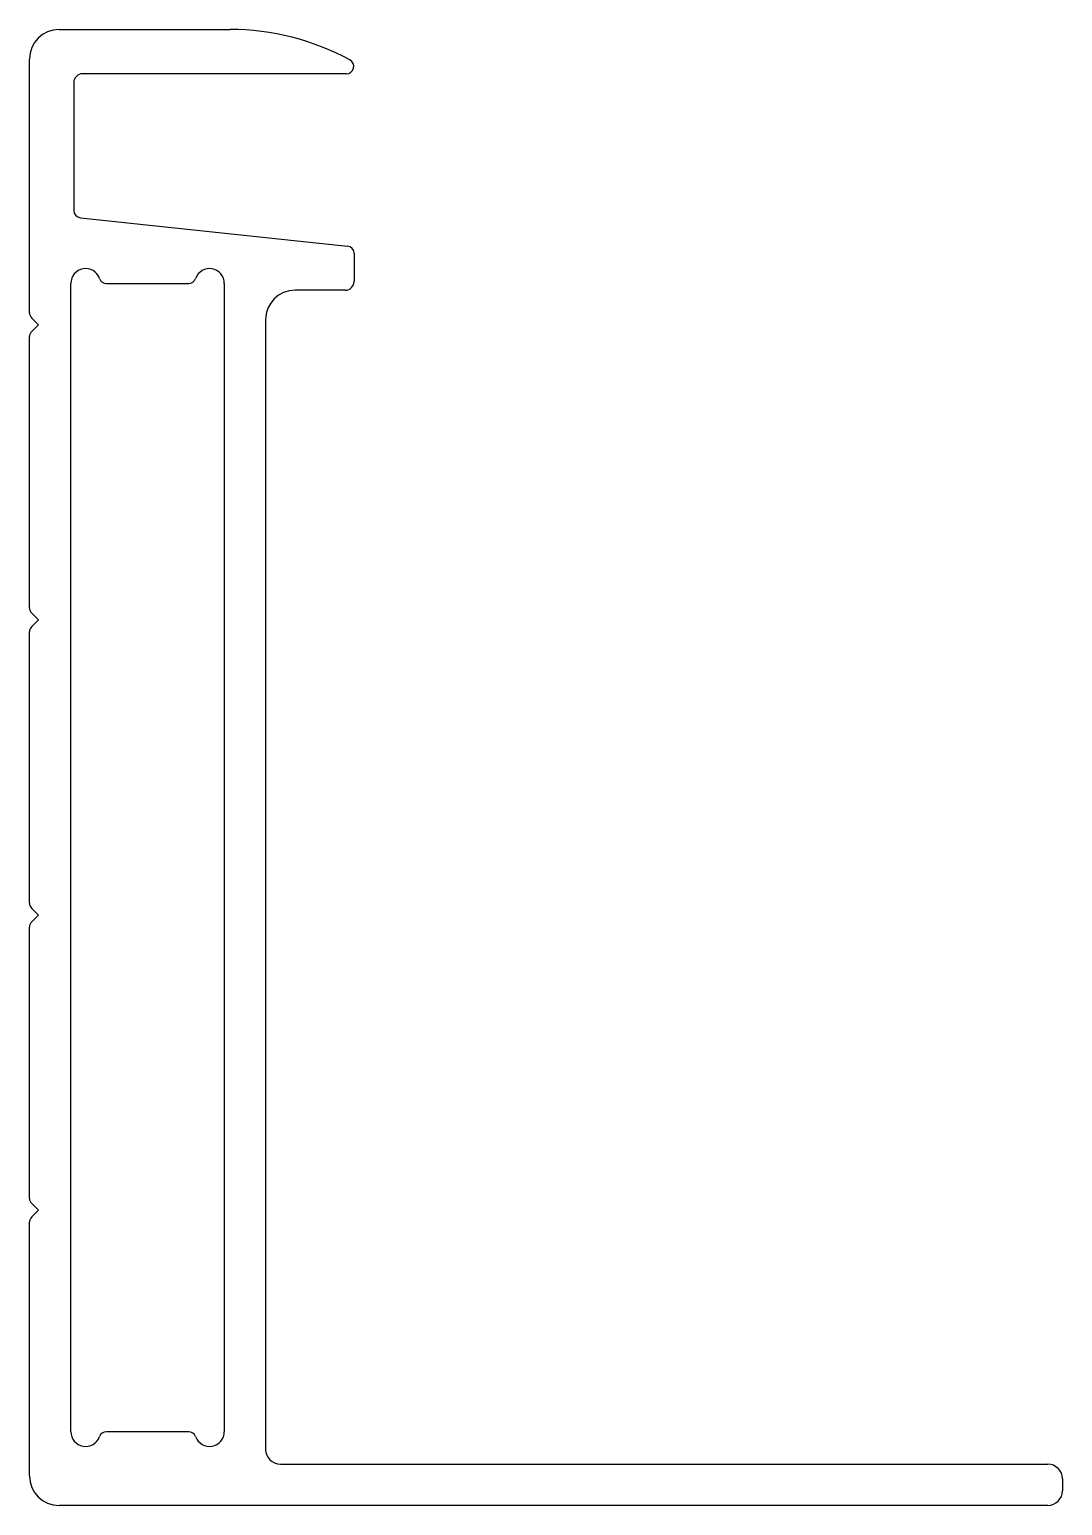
# Model space of a CAD drawing. Extents: x 2460.3 to 2495.3, y 1309.6 to 1359.6.
import ezdxf

# ---------------------------------------------------------------- set-up
doc = ezdxf.new("R2010")
doc.units = 0
doc.layers.get('0').update_dxf_attribs({"linetype": 'CONTINUOUS'})

msp = doc.modelspace()

# ---------------------------------------------------------------- linework, layer by layer
at = {"color": 0}
for p, q in [((2461.307, 1359.645), (2467.107, 1359.645)), ((2460.307, 1350.048), (2460.307, 1358.645)), ((2471.044, 1358.145), (2462.107, 1358.145)), ((2461.807, 1357.845), (2461.807, 1353.516)), ((2462.03, 1353.267), (2471.083, 1352.306)), ((2471.307, 1352.058), (2471.307, 1351.113)), ((2461.707, 1312.145), (2461.707, 1351.045)), ((2462.914, 1351.045), (2465.7, 1351.045)), ((2466.907, 1351.045), (2466.907, 1312.145)), ((2471.007, 1350.813), (2469.307, 1350.813)), ((2460.607, 1349.645), (2460.38, 1349.872)), ((2460.607, 1349.645), (2460.38, 1349.418)), ((2468.307, 1349.813), (2468.307, 1311.545)), ((2460.307, 1340.048), (2460.307, 1349.241)), ((2460.607, 1339.645), (2460.38, 1339.872)), ((2460.607, 1339.645), (2460.38, 1339.418)), ((2460.307, 1330.048), (2460.307, 1339.241)), ((2460.607, 1329.645), (2460.38, 1329.872)), ((2460.607, 1329.645), (2460.38, 1329.418)), ((2460.307, 1320.048), (2460.307, 1329.241)), ((2460.607, 1319.645), (2460.38, 1319.872)), ((2460.607, 1319.645), (2460.38, 1319.418)), ((2460.307, 1310.645), (2460.307, 1319.241)), ((2465.7, 1312.145), (2462.914, 1312.145)), ((2468.807, 1311.045), (2494.807, 1311.045)), ((2495.307, 1310.545), (2495.307, 1310.145)), ((2494.807, 1309.645), (2461.307, 1309.645))]:
    msp.add_line(p, q, dxfattribs=at)
for centre, radius, start, end in [((2461.307, 1358.645), 1, 90, 180), ((2467.107, 1351.145), 8.5, 61.4965, 90), ((2471.044, 1358.395), 0.25, 270, 61.4965), ((2462.107, 1357.845), 0.3, 90, 180), ((2462.057, 1353.516), 0.25, 180, 263.9431), ((2471.057, 1352.058), 0.25, 0, 83.9431), ((2462.207, 1351.045), 0.5, 19.4712, 180), ((2466.407, 1351.045), 0.5, 0, 160.5288), ((2462.914, 1351.295), 0.25, 199.4712, 270), ((2465.7, 1351.295), 0.25, 270, 340.5288), ((2471.007, 1351.113), 0.3, 270, 0), ((2469.307, 1349.813), 1, 90, 180), ((2460.557, 1350.048), 0.25, 180, 225), ((2460.557, 1349.241), 0.25, 135, 180), ((2460.557, 1340.048), 0.25, 180, 225), ((2460.557, 1339.241), 0.25, 135, 180), ((2460.557, 1330.048), 0.25, 180, 225), ((2460.557, 1329.241), 0.25, 135, 180), ((2460.557, 1320.048), 0.25, 180, 225), ((2460.557, 1319.241), 0.25, 135, 180), ((2462.207, 1312.145), 0.5, 180, 340.5288), ((2462.914, 1311.895), 0.25, 90, 160.5288), ((2465.7, 1311.895), 0.25, 19.4712, 90), ((2466.407, 1312.145), 0.5, 199.4712, 0), ((2468.807, 1311.545), 0.5, 180, 270), ((2494.807, 1310.545), 0.5, 0, 90), ((2461.307, 1310.645), 1, 180, 270), ((2494.807, 1310.145), 0.5, 270, 360)]:
    msp.add_arc(centre, radius, start, end, dxfattribs=at)

doc.saveas('drawing.dxf')
